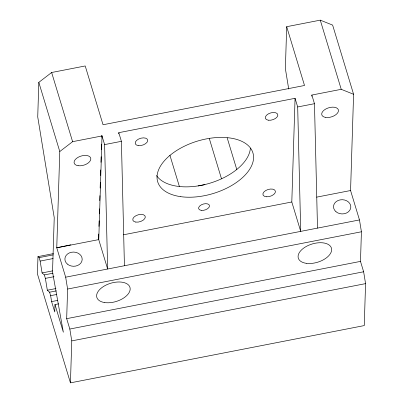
<?xml version="1.0" encoding="UTF-8"?>
<svg xmlns="http://www.w3.org/2000/svg" width="403" height="403" viewBox="0 0 403 403"><rect width="100%" height="100%" fill="white"/><g stroke="black" fill="none" stroke-linecap="round" stroke-linejoin="round"><path stroke-width="0.6" d="M53.403 253.623L37.968 256.63L37.429 273.909L70.444 382.85L364.257 325.584L365.571 283.626L363.632 271.773L360.489 261.396L361.42 231.78L359.476 219.927L350.57 190.528L353.592 94.267L332.631 25.102L320.269 20.15L286.689 26.694L304.512 85.486L103.042 124.754L85.219 65.961L51.644 72.505L38.819 82.363L37.731 116.92L54.234 217.67L52.526 271.975L63.357 332.228L54.974 304.562L58.677 303.842M54.974 304.562L54.743 311.967L51.594 301.59L50.627 295.666L49.579 292.205L47.327 290.225L45.383 278.372L44.335 274.917L42.083 272.932L40.144 261.079L39.096 257.623L37.968 256.63M38.819 82.363L59.78 151.533L56.758 247.795L65.669 277.188L67.608 289.042L66.676 318.662L69.82 329.039L71.764 340.893L70.444 382.85M98.7 233.967L98.544 238.994L107.641 269.008L104.609 144.596L101.808 135.327M98.937 226.431L99.118 220.773M99.334 213.862L99.496 208.84M99.753 200.669L99.909 195.646M100.146 188.105L100.327 182.448M100.543 175.537L100.72 169.885M100.957 162.344L101.138 156.691M101.355 149.78L101.531 144.123M101.752 137.216L101.788 135.957M118.739 133.932L118.779 132.678L295.061 98.317L297.686 106.961L300.714 231.377L291.807 201.984L295.061 98.317M286.689 26.694L285.374 68.656L288.714 89.053M311.816 96.282L311.851 95.048L341.235 89.32L353.592 94.267M59.78 151.533L72.605 141.675L102.024 135.942L98.765 239.604L56.758 247.795L70.893 244.817M104.609 144.596L121.399 141.322L118.779 132.678M297.686 106.961L314.471 103.692L311.851 95.048M198.17 185.939L204.956 184.614M123.535 234.778L291.807 201.984M316.617 197.148L350.57 190.528M39.096 257.623L53.292 254.857M40.144 261.079L53.105 258.555M42.083 272.932L52.576 270.887M44.335 274.917L52.979 273.229M45.383 278.372L54.027 276.69M65.669 277.188L359.476 219.927M47.327 290.225L55.967 288.543M49.579 292.205L56.365 290.885M67.608 289.042L361.42 231.78M50.627 295.666L56.798 294.462M51.594 301.59L57.77 300.386M66.676 318.662L360.489 261.396M69.82 329.039L363.632 271.773M71.764 340.893L365.571 283.626M320.269 20.15L341.235 89.32M227.201 137.907L236.838 169.698M209.333 138.652L221.514 178.846M169.905 155.231L179.36 186.428M51.644 72.505L72.605 141.675M314.471 103.692L317.504 228.108M121.399 141.322L124.431 265.738M250.389 148.113A49.76 27.364 -16.9 0 1 209.167 183.415A49.76 27.364 -16.9 0 1 156.48 175.496M306.199 263.305A17.309 9.521 -16.9 0 0 331.649 249.845A17.309 9.521 -16.9 0 0 306.733 246.203A17.309 9.521 -16.9 0 0 306.199 263.305M104.73 302.572A17.309 9.521 -16.9 0 0 130.179 289.112A17.309 9.521 -16.9 0 0 105.264 285.47A17.309 9.521 -16.9 0 0 104.73 302.572M180.383 196.614A49.76 27.364 -16.9 0 0 253.563 157.921A49.76 27.364 -16.9 0 0 181.929 147.453A49.76 27.364 -16.9 0 0 180.383 196.614M266.61 196.795A6.488 3.572 -16.9 0 0 275.405 191.218A6.488 3.572 -16.9 0 0 265.426 190.705A6.488 3.572 -16.9 0 0 266.61 196.795M135.781 222.088A6.488 3.572 -16.9 0 0 145.327 217.041A6.488 3.572 -16.9 0 0 135.982 215.676A6.488 3.572 -16.9 0 0 135.781 222.088M138.189 145.574A6.488 3.572 -16.9 0 0 147.73 140.526A6.488 3.572 -16.9 0 0 138.39 139.161A6.488 3.572 -16.9 0 0 138.189 145.574M268.302 120.21A6.488 3.572 -16.9 0 0 277.848 115.167A6.488 3.572 -16.9 0 0 268.504 113.797A6.488 3.572 -16.9 0 0 268.302 120.21M335.946 211.691A8.654 7.108 1.8 0 0 350.489 208.86A8.654 7.108 1.8 0 0 340.072 199.898A8.654 7.108 1.8 0 0 335.946 211.691M67.321 264.051A8.654 7.108 1.8 0 0 81.859 261.215A8.654 7.108 1.8 0 0 71.447 252.258A8.654 7.108 1.8 0 0 67.321 264.051M325.75 117.434A8.654 4.76 -16.9 0 0 338.475 110.709A8.654 4.76 -16.9 0 0 326.017 108.886A8.654 4.76 -16.9 0 0 325.75 117.434M201.228 210.356A5.627 3.093 -16.9 0 0 209.5 205.983A5.627 3.093 -16.9 0 0 201.404 204.8A5.627 3.093 -16.9 0 0 201.228 210.356M78.111 165.704A8.654 4.76 -16.9 0 0 90.836 158.973A8.654 4.76 -16.9 0 0 78.378 157.155A8.654 4.76 -16.9 0 0 78.111 165.704"/></g></svg>
